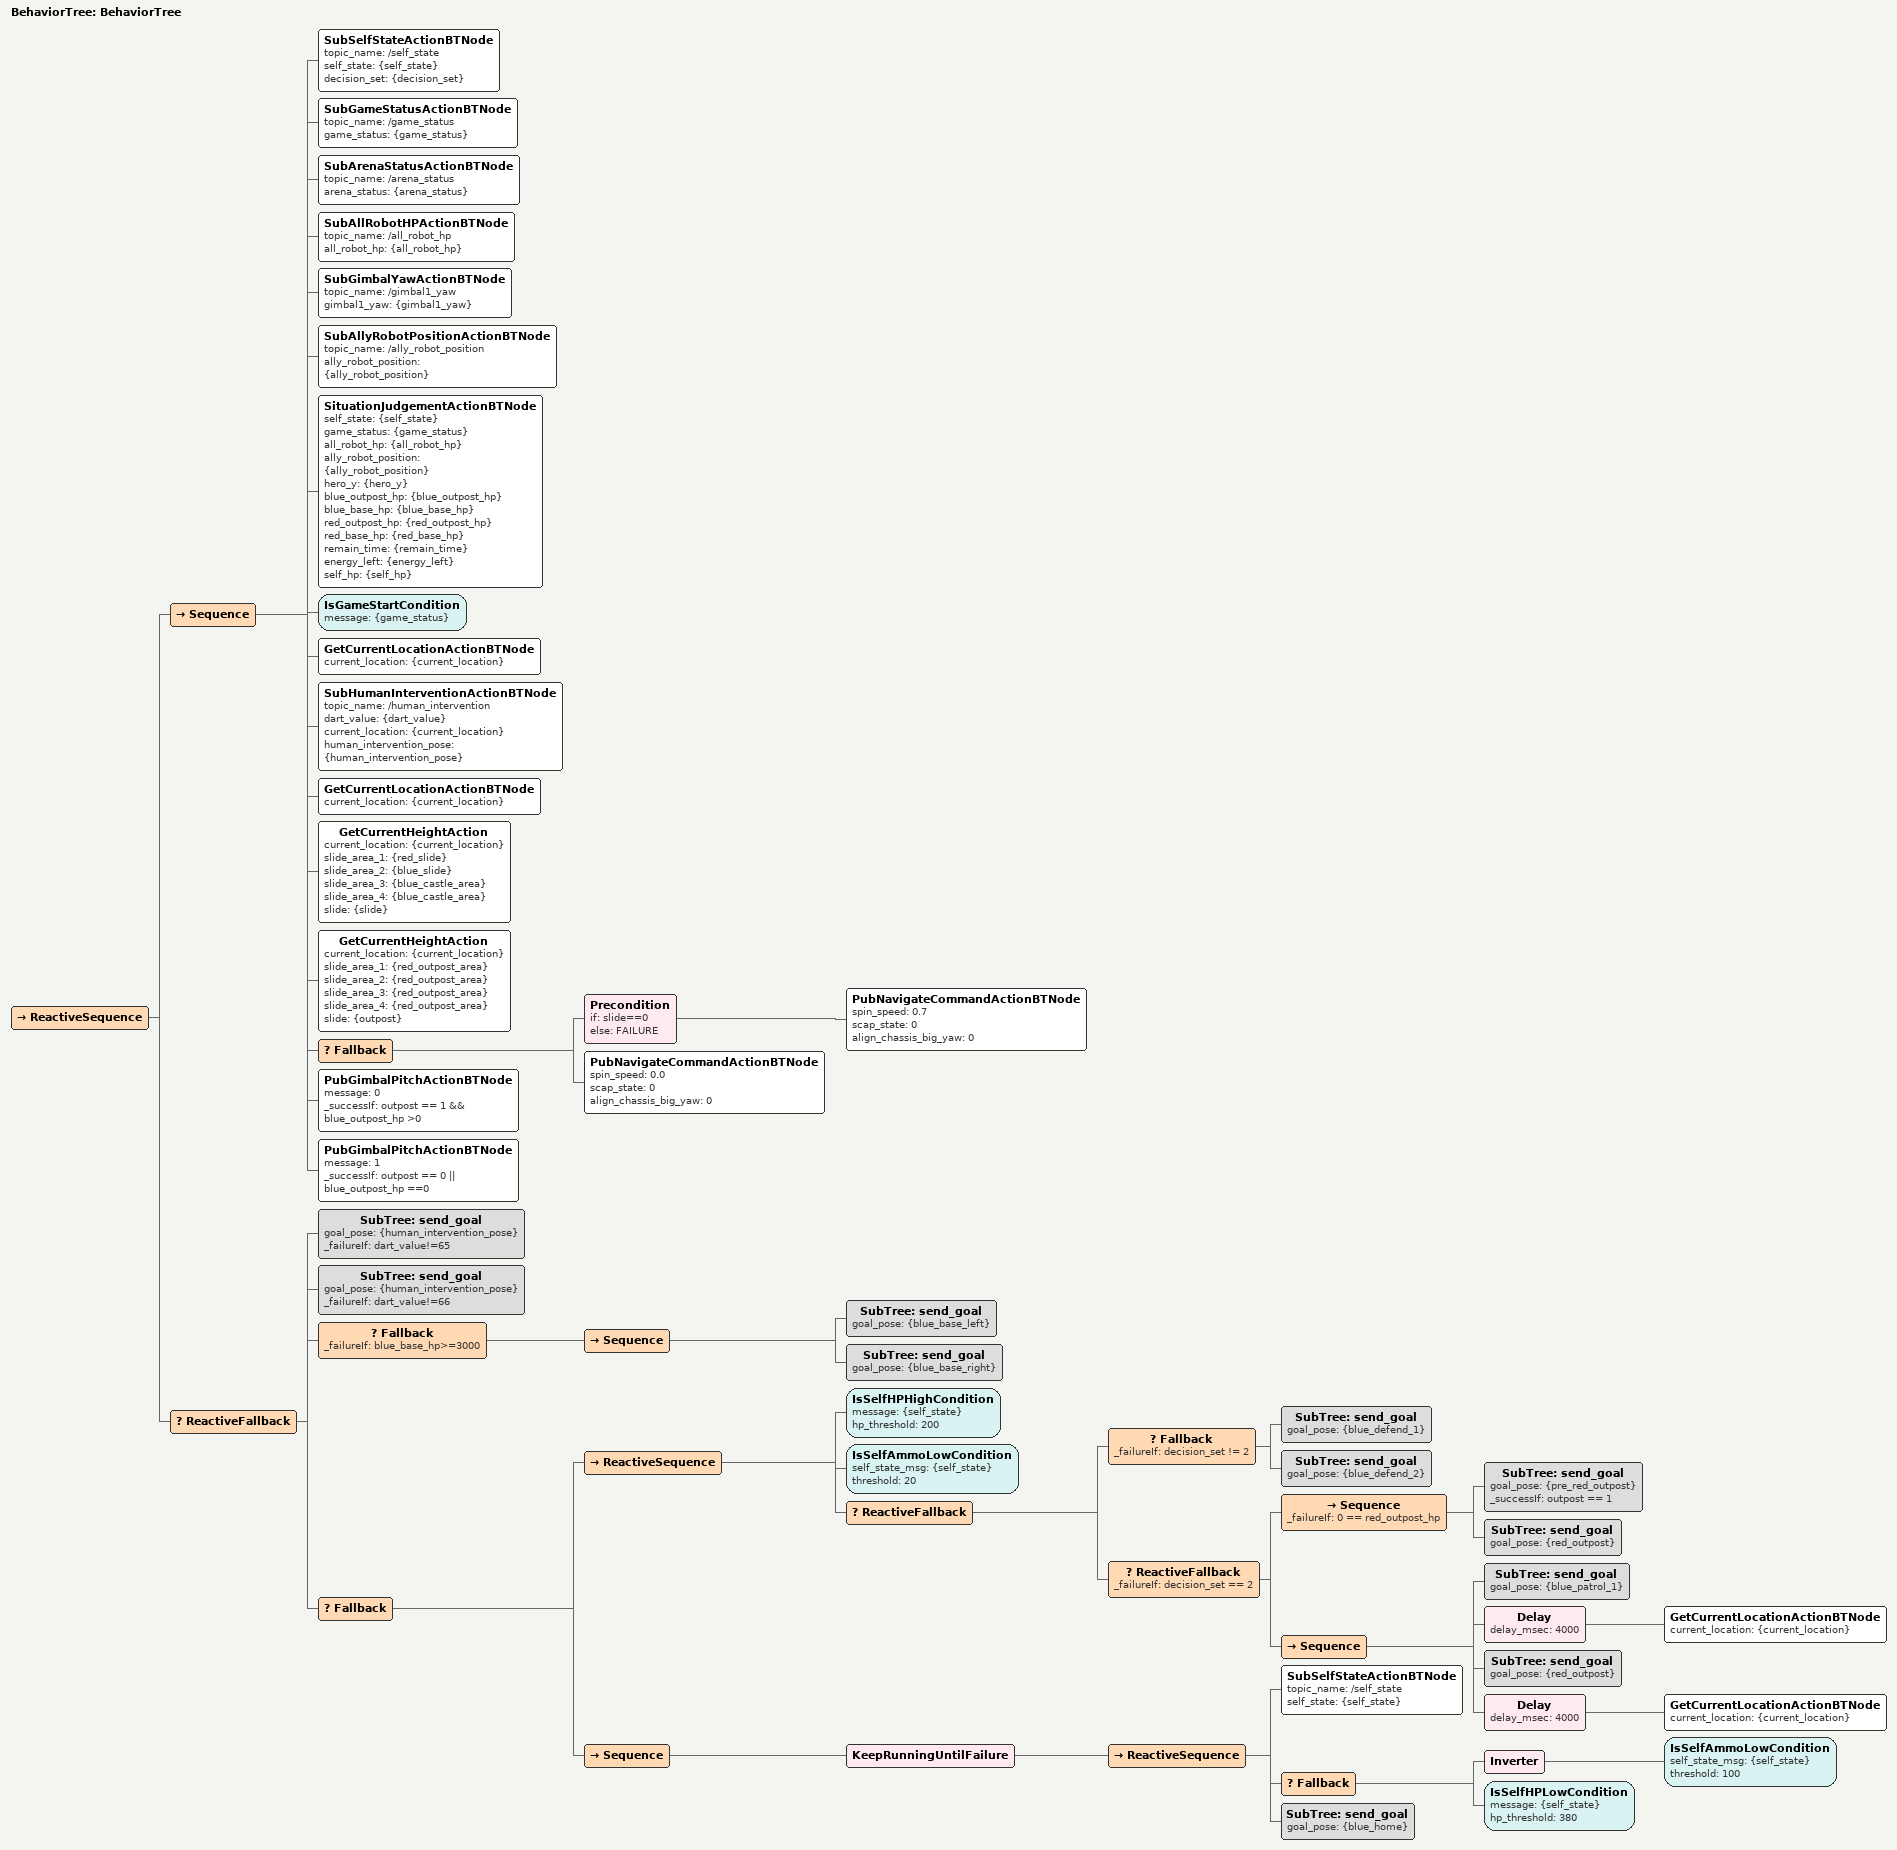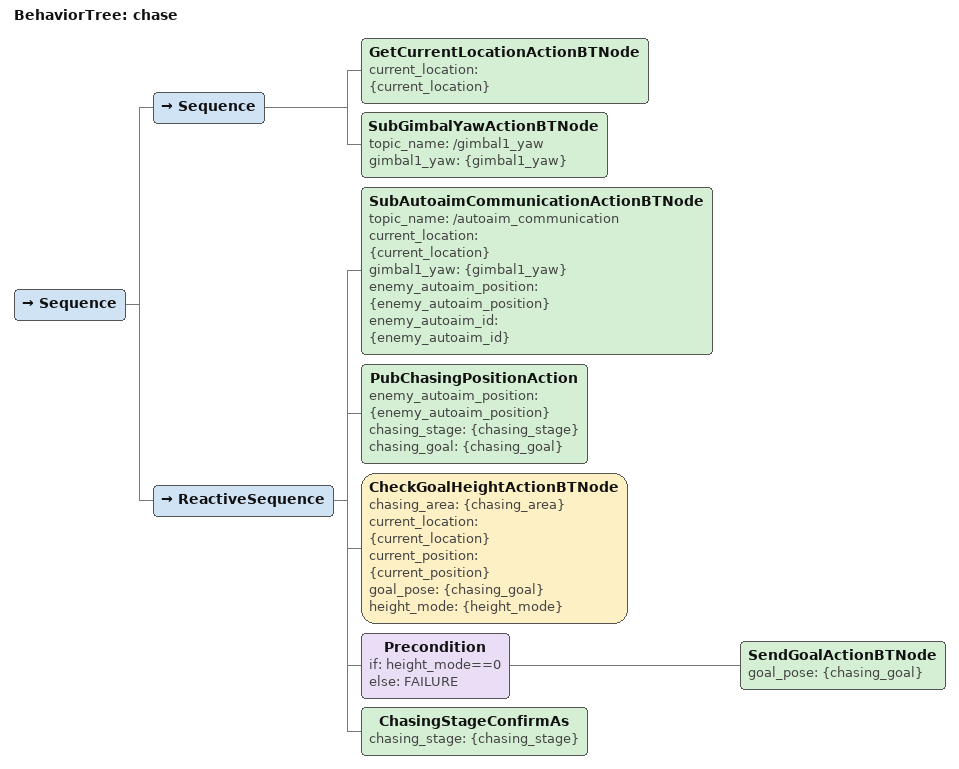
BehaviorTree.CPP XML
<BehaviorTree ID="BehaviorTree">
  <ReactiveSequence>
      <Sequence>
          <SubSelfStateActionBTNode topic_name="/self_state" self_state="{self_state}" decision_set="{decision_set}"/>
          <SubGameStatusActionBTNode topic_name="/game_status" game_status="{game_status}"/>
          <SubArenaStatusActionBTNode topic_name="/arena_status" arena_status="{arena_status}"/>
          <SubAllRobotHPActionBTNode topic_name="/all_robot_hp" all_robot_hp="{all_robot_hp}"/>
          <SubGimbalYawActionBTNode topic_name="/gimbal1_yaw" gimbal1_yaw="{gimbal1_yaw}"/>
          <SubAllyRobotPositionActionBTNode topic_name="/ally_robot_position" ally_robot_position="{ally_robot_position}"/>
          <SituationJudgementActionBTNode self_state="{self_state}" game_status="{game_status}" all_robot_hp="{all_robot_hp}" ally_robot_position="{ally_robot_position}" hero_y="{hero_y}" blue_outpost_hp="{blue_outpost_hp}" blue_base_hp="{blue_base_hp}" red_outpost_hp="{red_outpost_hp}" red_base_hp="{red_base_hp}" remain_time="{remain_time}" energy_left="{energy_left}" self_hp="{self_hp}"/>
          <IsGameStartCondition message="{game_status}"/>
          <GetCurrentLocationActionBTNode current_location="{current_location}"/>
          <SubHumanInterventionActionBTNode topic_name="/human_intervention" dart_value="{dart_value}" current_location="{current_location}" human_intervention_pose="{human_intervention_pose}"/>

          <GetCurrentLocationActionBTNode current_location="{current_location}"/>
          <GetCurrentHeightAction current_location="{current_location}" slide_area_1="{red_slide}" slide_area_2="{blue_slide}" slide_area_3="{blue_castle_area}" slide_area_4="{blue_castle_area}" slide="{slide}"/>
          <GetCurrentHeightAction current_location="{current_location}" slide_area_1="{red_outpost_area}" slide_area_2="{red_outpost_area}" slide_area_3="{red_outpost_area}" slide_area_4="{red_outpost_area}" slide="{outpost}"/>
          <Fallback>
              <Precondition if="slide==0" else="FAILURE">
                  <PubNavigateCommandActionBTNode spin_speed="0.7" scap_state="0" align_chassis_big_yaw="0"/>
              </Precondition>
              <PubNavigateCommandActionBTNode spin_speed="0.0" scap_state="0" align_chassis_big_yaw="0"/>
          </Fallback>

          <PubGimbalPitchActionBTNode message="0" _successIf="outpost == 1 &amp;&amp; blue_outpost_hp >0"/>
          <PubGimbalPitchActionBTNode message="1" _successIf="outpost == 0 || blue_outpost_hp ==0"/>

      </Sequence>
      <ReactiveFallback>
          <!-- 2.任何时候(包括没血没弹),在受到云台手消息的时候都移动到对应位置 -->
              <SubTree ID="send_goal" goal_pose="{human_intervention_pose}" _failureIf="dart_value!=65"/>
              <SubTree ID="send_goal" goal_pose="{human_intervention_pose}" _failureIf="dart_value!=66"/>

          <!-- 3.基地血小于2000时，在家门口两点巡航 -->
              <Fallback _failureIf="blue_base_hp>=3000">
                  <Sequence>
                      <SubTree ID="send_goal" goal_pose="{blue_base_left}"/>
                      <SubTree ID="send_goal" goal_pose="{blue_base_right}"/>
                  </Sequence>
              </Fallback>
              <!-- 进入主要决策部分,200血及没弹回家 -->
              <Fallback>
                  <ReactiveSequence>
                      <IsSelfHPHighCondition message="{self_state}" hp_threshold="200"/>
                      <IsSelfAmmoLowCondition self_state_msg="{self_state}" threshold="20"/>
                      <ReactiveFallback>
                          <Fallback _failureIf="decision_set != 2">
                              <SubTree ID="send_goal" goal_pose="{blue_defend_1}"/>
                              <SubTree ID="send_goal" goal_pose="{blue_defend_2}"/>
                          </Fallback>

                          <ReactiveFallback _failureIf="decision_set == 2">
                              <!-- 3.基地血小于3000,或虚弱时,进入防御模式 -->

                              <!-- 4.打前哨 -->
                               <Sequence _failureIf="0 == red_outpost_hp">
                                  <SubTree ID="send_goal" goal_pose="{pre_red_outpost}" _successIf="outpost == 1"/>
                                  <SubTree ID="send_goal" goal_pose="{red_outpost}"/>
                               </Sequence>
                              <Sequence>
                                  <SubTree ID="send_goal" goal_pose="{blue_patrol_1}"/>
                                  <Delay delay_msec="4000">
                                      <GetCurrentLocationActionBTNode current_location="{current_location}"/>
                                  </Delay>
                                  <SubTree ID="send_goal" goal_pose="{red_outpost}"/>
                                  <Delay delay_msec="4000">
                                      <GetCurrentLocationActionBTNode current_location="{current_location}"/>
                                  </Delay>
                              </Sequence>

                          </ReactiveFallback>
                      </ReactiveFallback>
                  </ReactiveSequence>

                  <Sequence>
                      <KeepRunningUntilFailure>
                          <ReactiveSequence>
                              <SubSelfStateActionBTNode topic_name="/self_state" self_state="{self_state}"/>
                              <Fallback>
                                  <Inverter>
                                      <IsSelfAmmoLowCondition self_state_msg="{self_state}" threshold="100"/>
                                  </Inverter>
                                  <IsSelfHPLowCondition message="{self_state}" hp_threshold="380"/>
                              </Fallback>
                              <SubTree ID="send_goal" goal_pose="{blue_home}"/>
                          </ReactiveSequence>
                      </KeepRunningUntilFailure>
                  </Sequence>
              </Fallback>
      </ReactiveFallback>
  </ReactiveSequence>
</BehaviorTree>

<BehaviorTree ID="chase">
    <Sequence>
        <Sequence>
            <GetCurrentLocationActionBTNode current_location="{current_location}"/>
            <SubGimbalYawActionBTNode topic_name="/gimbal1_yaw" gimbal1_yaw="{gimbal1_yaw}"/>

        </Sequence>
        <ReactiveSequence>
                <SubAutoaimCommunicationActionBTNode topic_name="/autoaim_communication" current_location="{current_location}" gimbal1_yaw="{gimbal1_yaw}" enemy_autoaim_position="{enemy_autoaim_position}" enemy_autoaim_id="{enemy_autoaim_id}"/>
                <PubChasingPositionAction enemy_autoaim_position="{enemy_autoaim_position}" chasing_stage="{chasing_stage}" chasing_goal="{chasing_goal}"/>
                <CheckGoalHeightActionBTNode chasing_area="{chasing_area}" current_location="{current_location}" current_position="{current_position}" goal_pose="{chasing_goal}" height_mode="{height_mode}"/>
                <Precondition if="height_mode==0" else="FAILURE">
                    <SendGoalActionBTNode goal_pose="{chasing_goal}"/>
                </Precondition>
                <ChasingStageConfirmAs chasing_stage="{chasing_stage}"/>
        </ReactiveSequence>
    </Sequence>
</BehaviorTree>
